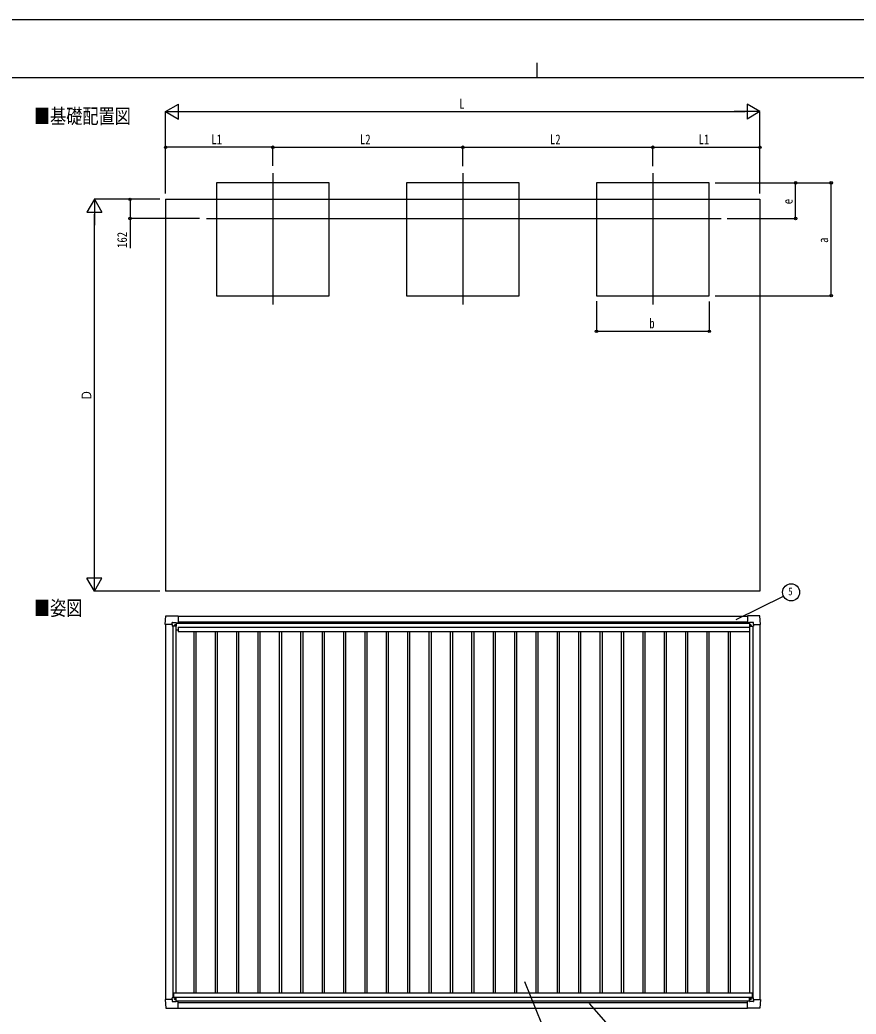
# Model space of a CAD drawing. Units: millimetres, scale not verified. Extents: x -10512 to 10512, y -7425 to 7425.
# Drawn here: x -4366 to 2675, y -948 to 7425 of the extents above; entities that cross this region are included whole.
import ezdxf
from ezdxf.enums import TextEntityAlignment as Align

# ---------------------------------------------------------------- set-up
doc = ezdxf.new("R2010")
doc.units = ezdxf.units.MM
doc.header["$LTSCALE"] = 30
for name, color, linetype in [('0-2_USER1', 3, 'Continuous'), ('0-3_YKK_12', 2, 'Continuous'), ('0-4_YKK_13', 4, 'Continuous'), ('0-5_YKK_A1', 4, 'Continuous'), ('0-6_YKK_D', 6, 'Continuous'), ('0-7_YKK_ZWAK', 7, 'Continuous')]:
    doc.layers.add(name, color=color, linetype=linetype)
doc.styles.add('ＭＳ ゴシック', font='')
doc.styles.get('ＭＳ ゴシック').set_extended_font_data('MS Gothic')

msp = doc.modelspace()

# ---------------------------------------------------------------- linework, layer by layer
at = {"layer": '0-3_YKK_12'}
for p, q in [((-2236.64, 6133.61), (-2236.64, 5026.95)), ((-636.64, 6133.61), (-636.64, 5026.95)), ((963.36, 6133.61), (963.36, 5026.95)), ((-2795.31, 5752.34), (1537.6, 5752.34))]:
    msp.add_line(p, q, dxfattribs=at)
at = {"layer": '0-4_YKK_13'}
for p, q in [((-3083.36, 2332.45), (-3083.36, 2348.89)), ((-3082.36, 2349.89), (-3052.45, 2349.89)), ((-3051.74, 2349.6), (-3050.74, 2348.59)), ((-3050.74, 2348.59), (-3050.74, 2318.95)), ((-3050.74, 2346.8), (-3035.95, 2346.8)), ((-3035.92, 2346.8), (-3035.2, 2346.84)), ((-3035.59, 2405.8), (-3034.74, 2404.95)), ((-3034.74, 2404.95), (-3034.74, 2347.35)), ((-3034.74, 2347.35), (-3034.74, 2347.33)), ((1762.31, 2405.8), (1761.46, 2404.95)), ((1761.46, 2404.95), (1761.46, 2347.35)), ((1761.46, 2347.35), (1761.46, 2347.33)), ((1762.64, 2346.8), (1761.92, 2346.84)), ((1777.46, 2346.8), (1762.67, 2346.8)), ((1778.46, 2349.6), (1777.46, 2348.59)), ((1777.46, 2348.59), (1777.46, 2318.95)), ((1809.08, 2349.89), (1779.17, 2349.89)), ((1810.08, 2332.45), (1810.08, 2348.89)), ((-3141.73, 2332.45), (-3142.56, 2333.28)), ((-3083.36, 2332.45), (-3141.73, 2332.45)), ((-3083.36, 2332.45), (-3083.36, 2319.45)), ((-3057.76, 2326.91), (-3057.76, 2325.95)), ((1784.48, 2326.91), (1784.48, 2325.95)), ((1810.08, 2332.45), (1810.08, 2319.45)), ((1810.08, 2332.45), (1868.46, 2332.45)), ((1868.46, 2332.45), (1869.28, 2333.28)), ((-3141.73, -824.94), (-3142.56, -825.77)), ((-3083.36, -824.94), (-3141.73, -824.94)), ((-3083.36, -824.94), (-3083.36, -811.94)), ((-3083.36, -824.94), (-3083.36, -841.38)), ((-3057.76, -819.4), (-3057.76, -818.44)), ((-3050.74, -841.08), (-3050.74, -811.44)), ((1777.48, -841.19), (1777.48, -811.55)), ((1784.5, -819.51), (1784.5, -818.55)), ((1810.1, -825.05), (1810.1, -812.05)), ((1810.1, -825.05), (1868.47, -825.05)), ((1810.1, -825.05), (1810.1, -841.49)), ((1868.47, -825.05), (1869.3, -825.88)), ((-3082.36, -842.38), (-3052.45, -842.38)), ((-3051.74, -842.08), (-3050.74, -841.08)), ((-3050.74, -839.28), (-3035.95, -839.28)), ((-3035.92, -839.29), (-3035.2, -839.33)), ((-3035.59, -898.29), (-3034.74, -897.44)), ((-3034.74, -839.84), (-3034.74, -839.82)), ((-3034.74, -897.44), (-3034.74, -839.84)), ((1761.48, -839.95), (1761.48, -839.93)), ((1761.48, -897.55), (1761.48, -839.95)), ((1762.33, -898.4), (1761.48, -897.55)), ((1762.65, -839.4), (1761.93, -839.44)), ((1777.48, -839.4), (1762.68, -839.4)), ((1778.48, -842.19), (1777.48, -841.19)), ((1809.1, -842.49), (1779.18, -842.49))]:
    msp.add_line(p, q, dxfattribs=at)
for points in [[(-3142.56, 2333.28), (-3142.68, 2333.39), (-3138.27, 2405.48)], [(-3137.77, 2405.95), (-3035.74, 2405.95), (-3035.59, 2405.8)], [(1864.49, 2405.95), (1762.46, 2405.95), (1762.31, 2405.8)], [(1869.28, 2333.28), (1869.4, 2333.39), (1864.99, 2405.48)], [(-3051.24, 2318.45), (-3080.8, 2318.45), (-3082.36, 2318.45), (-3083.36, 2319.45)], [(-3059.68, 2327.87), (-3060.64, 2327.87), (-3060.64, 2328.83), (-3059.68, 2328.83)], [(-3058.72, 2329.79), (-3058.72, 2330.75), (-3057.76, 2330.75), (-3057.76, 2329.79)], [(-3057.76, 2325.95), (-3058.72, 2325.95), (-3058.72, 2326.91)], [(-3056.8, 2328.83), (-3055.84, 2328.83), (-3055.84, 2327.87), (-3056.8, 2327.87)], [(1777.96, 2318.45), (1807.52, 2318.45), (1809.08, 2318.45), (1810.08, 2319.45)], [(1783.52, 2328.83), (1782.56, 2328.83), (1782.56, 2327.87), (1783.52, 2327.87)], [(1785.44, 2329.79), (1785.44, 2330.75), (1784.48, 2330.75), (1784.48, 2329.79)], [(1784.48, 2325.95), (1785.44, 2325.95), (1785.44, 2326.91)], [(1786.4, 2327.87), (1787.36, 2327.87), (1787.36, 2328.83), (1786.4, 2328.83)], [(-3142.56, -825.77), (-3142.68, -825.88), (-3138.27, -897.97)], [(-3051.24, -810.94), (-3080.8, -810.94), (-3082.36, -810.94), (-3083.36, -811.94)], [(-3059.68, -820.36), (-3060.64, -820.36), (-3060.64, -821.32), (-3059.68, -821.32)], [(-3057.76, -818.44), (-3058.72, -818.44), (-3058.72, -819.4)], [(-3058.72, -822.28), (-3058.72, -823.24), (-3057.76, -823.24), (-3057.76, -822.28)], [(-3056.8, -821.32), (-3055.84, -821.32), (-3055.84, -820.36), (-3056.8, -820.36)], [(1777.98, -811.05), (1807.54, -811.05), (1809.1, -811.05), (1810.1, -812.05)], [(1783.54, -821.43), (1782.58, -821.43), (1782.58, -820.47), (1783.54, -820.47)], [(1784.5, -818.55), (1785.46, -818.55), (1785.46, -819.51)], [(1785.46, -822.39), (1785.46, -823.35), (1784.5, -823.35), (1784.5, -822.39)], [(1786.42, -820.47), (1787.38, -820.47), (1787.38, -821.43), (1786.42, -821.43)], [(1869.3, -825.88), (1869.41, -825.99), (1865.01, -898.08)], [(-3137.77, -898.44), (-3035.74, -898.44), (-3035.59, -898.29)], [(1864.51, -898.55), (1762.48, -898.55), (1762.33, -898.4)]]:
    msp.add_lwpolyline(points, dxfattribs=at)
for centre in [(-3058.24, 2328.35), (1784.96, 2328.35), (-3058.24, -820.84), (1784.98, -820.95)]:
    msp.add_circle(centre, 5.3, dxfattribs=at)
for centre, radius, start, end in [((-3137.77, 2405.45), 0.5, 90, 176.5), ((-3035.95, 2347.3), 0.5, 270, 273.5), ((1762.67, 2347.3), 0.5, 266.5, 270), ((1864.49, 2405.45), 0.5, 3.5, 90), ((-3059.68, 2329.79), 0.96, 270, 0), ((-3059.68, 2326.91), 0.96, 0, 90), ((-3056.8, 2329.79), 0.96, 180, 270), ((-3056.8, 2326.91), 0.96, 90, 180), ((-3051.24, 2318.95), 0.5, 270, 315), ((-3051.24, 2318.95), 0.5, 315, 0), ((1777.96, 2318.95), 0.5, 180, 225), ((1777.96, 2318.95), 0.5, 225, 270), ((1783.52, 2329.79), 0.96, 270, 0), ((1783.52, 2326.91), 0.96, 0, 90), ((1786.4, 2329.79), 0.96, 180, 270), ((1786.4, 2326.91), 0.96, 90, 180), ((-3059.68, -819.4), 0.96, 270, 0), ((-3059.68, -822.28), 0.96, 0, 90), ((-3056.8, -819.4), 0.96, 180, 270), ((-3056.8, -822.28), 0.96, 90, 180), ((-3051.24, -811.44), 0.5, 45, 90), ((-3051.24, -811.44), 0.5, 0, 45), ((1777.98, -811.55), 0.5, 135, 180), ((1777.98, -811.55), 0.5, 90, 135), ((1783.54, -819.51), 0.96, 270, 0), ((1783.54, -822.39), 0.96, 0, 90), ((1786.42, -819.51), 0.96, 180, 270), ((1786.42, -822.39), 0.96, 90, 180), ((-3137.77, -897.94), 0.5, 183.5, 270), ((-3035.95, -839.78), 0.5, 86.5, 90), ((1762.68, -839.9), 0.5, 90, 93.5), ((1864.51, -898.05), 0.5, 270, 356.5)]:
    msp.add_arc(centre, radius, start, end, dxfattribs=at)
for centre, major_axis, ratio, start_param, end_param in [((-3082.36, 2348.89), (-0.71, 0.71), 0.99628, 5.4996506, 7.06672), ((-3052.45, 2348.89), (0, 1), 0.998135, 5.4977871, 6.2831853), ((-3035.24, 2347.34), (0.368, -0.347), 0.974973, 5.4546059, 7.0254022), ((1761.96, 2347.34), (-0.368, -0.347), 0.974973, 5.5409684, 7.1117647), ((1779.17, 2348.89), (0, 1), 0.998135, 6.2831853, 7.0685835), ((1809.08, 2348.89), (0.71, 0.71), 0.99628, 5.4996506, 7.06672), ((-3082.36, -841.37), (-0.71, -0.71), 0.99628, 5.4996506, 7.06672), ((-3052.45, -841.37), (0, -1), 0.998135, 6.2831853, 7.0685835), ((-3035.24, -839.83), (0.368, 0.347), 0.974973, 5.5409684, 7.1117647), ((1761.98, -839.94), (-0.368, 0.347), 0.974973, 5.4546059, 7.0254022), ((1779.18, -841.49), (0, -1), 0.998135, 5.4977871, 6.2831853), ((1809.1, -841.49), (0.71, -0.71), 0.99628, 5.4996506, 7.06672)]:
    msp.add_ellipse(centre, major_axis=major_axis, ratio=ratio, start_param=start_param, end_param=end_param, dxfattribs=at)
at = {"layer": '0-5_YKK_A1'}
for p, q in [((-3138.74, 5914.15), (1865.46, 5914.15)), ((-3138.74, 5914.15), (-3138.74, 2614.15)), ((1865.46, 5914.15), (1865.46, 2614.15)), ((1865.46, 2614.15), (-3138.74, 2614.15)), ((-3050.74, 2345.43), (1777.46, 2345.43)), ((-3034.74, 2402.82), (1761.46, 2402.82)), ((-3034.74, 2356.77), (1761.46, 2356.77)), ((-3138.74, 2332.45), (-3138.74, -824.94)), ((-3078.74, 2318.45), (-3078.74, -810.94)), ((-3051.74, 2318.45), (-3051.74, -769.27)), ((-3051.74, 2287.82), (-3032.74, 2287.82)), ((-3050.74, 2343.64), (1777.46, 2343.64)), ((-3032.74, 2310.11), (1776.26, 2310.11)), ((-3032.74, 2310.11), (-3032.74, 2275.25)), ((-3032.74, 2275.25), (1776.26, 2275.25)), ((-2902.33, 2275.25), (-2902.33, -769.27)), ((-2884.54, 2275.25), (-2884.54, -769.27)), ((-2722.33, 2275.25), (-2722.33, -769.27)), ((-2704.54, 2275.25), (-2704.54, -769.27)), ((-2542.33, 2275.25), (-2542.33, -769.27)), ((-2524.54, 2275.25), (-2524.54, -769.27)), ((-2362.33, 2275.25), (-2362.33, -769.27)), ((-2344.54, 2275.25), (-2344.54, -769.27)), ((-2182.33, 2275.25), (-2182.33, -769.27)), ((-2164.54, 2275.25), (-2164.54, -769.27)), ((-2002.33, 2275.25), (-2002.33, -769.27)), ((-1984.54, 2275.25), (-1984.54, -769.27)), ((-1822.33, 2275.25), (-1822.33, -769.27)), ((-1804.54, 2275.25), (-1804.54, -769.27)), ((-1642.33, 2275.25), (-1642.33, -769.27)), ((-1624.54, 2275.25), (-1624.54, -769.27)), ((-1462.33, 2275.25), (-1462.33, -769.27)), ((-1444.54, 2275.25), (-1444.54, -769.27)), ((-1282.33, 2275.25), (-1282.33, -769.27)), ((-1264.54, 2275.25), (-1264.54, -769.27)), ((-1102.33, 2275.25), (-1102.33, -769.27)), ((-1084.54, 2275.25), (-1084.54, -769.27)), ((-922.33, 2275.25), (-922.33, -769.27)), ((-904.54, 2275.25), (-904.54, -769.27)), ((-742.33, 2275.25), (-742.33, -769.27)), ((-724.54, 2275.25), (-724.54, -769.27)), ((-562.33, 2275.25), (-562.33, -769.27)), ((-544.54, 2275.25), (-544.54, -769.27)), ((-382.33, 2275.25), (-382.33, -769.27)), ((-364.54, 2275.25), (-364.54, -769.27)), ((-202.33, 2275.25), (-202.33, -769.27)), ((-184.54, 2275.25), (-184.54, -769.27)), ((-22.33, 2275.25), (-22.33, -769.27)), ((-4.54, 2275.25), (-4.54, -769.27)), ((157.67, 2275.25), (157.67, -769.27)), ((175.46, 2275.25), (175.46, -769.27)), ((337.67, 2275.25), (337.67, -769.27)), ((355.46, 2275.25), (355.46, -769.27)), ((517.67, 2275.25), (517.67, -769.27)), ((535.46, 2275.25), (535.46, -769.27)), ((697.67, 2275.25), (697.67, -769.27)), ((715.46, 2275.25), (715.46, -769.27)), ((877.67, 2275.25), (877.67, -769.27)), ((895.46, 2275.25), (895.46, -769.27)), ((1057.67, 2275.25), (1057.67, -769.27)), ((1075.46, 2275.25), (1075.46, -769.27)), ((1237.67, 2275.25), (1237.67, -769.27)), ((1255.46, 2275.25), (1255.46, -769.27)), ((1417.67, 2275.25), (1417.67, -769.27)), ((1435.46, 2275.25), (1435.46, -769.27)), ((1597.67, 2275.25), (1597.67, -769.27)), ((1615.46, 2275.25), (1615.46, -769.27)), ((1776.26, 2310.11), (1776.26, 2275.25)), ((1776.26, 2287.82), (1778.46, 2287.82)), ((1778.46, 2318.45), (1778.46, -769.27)), ((1805.46, 2318.45), (1805.46, -811.05)), ((1865.46, 2332.45), (1865.48, -825.05)), ((-3071.64, -769.27), (1798.36, -769.27)), ((-3071.64, -769.27), (-3071.64, -810.94)), ((-3071.64, -803.95), (1798.36, -803.95)), ((-3050.74, -836.09), (1777.48, -836.09)), ((1798.36, -769.27), (1798.36, -811.05)), ((-3034.74, -848.84), (1761.48, -848.84)), ((-3034.74, -897.18), (1761.48, -897.18))]:
    msp.add_line(p, q, dxfattribs=at)
for points in [[(-2711.44, 5102.34), (-1761.44, 5102.34), (-1761.44, 6052.34), (-2711.44, 6052.34)], [(-1111.44, 5102.34), (-161.44, 5102.34), (-161.44, 6052.34), (-1111.44, 6052.34)], [(488.56, 5102.34), (1438.56, 5102.34), (1438.56, 6052.34), (488.56, 6052.34)]]:
    msp.add_lwpolyline(points, close=True, dxfattribs=at)
at = {"layer": '0-6_YKK_D'}
for p, q in [((-3138.74, 6652.34), (-3030.49, 6714.84)), ((-3030.49, 6589.84), (-3030.49, 6714.84)), ((1865.46, 6652.34), (1757.21, 6714.84)), ((1757.21, 6714.84), (1757.21, 6589.84)), ((-3138.74, 5964.15), (-3138.74, 6653.34)), ((-3138.74, 6652.34), (-3030.49, 6589.84)), ((-3138.74, 6652.34), (-2922.23, 6652.34)), ((-3013.74, 6652.34), (1740.46, 6652.34)), ((1865.46, 6652.34), (1648.96, 6652.34)), ((1865.46, 6652.34), (1757.21, 6589.84)), ((1865.46, 5964.15), (1865.46, 6653.34)), ((-3138.74, 5965.15), (-3138.74, 6353.34)), ((-2236.64, 6352.34), (-3138.74, 6352.34)), ((-2236.64, 6195.72), (-2236.64, 6353.34)), ((-2236.64, 6195.72), (-2236.64, 6353.34)), ((-2236.64, 6352.34), (-636.64, 6352.34)), ((-636.64, 6193.88), (-636.64, 6353.34)), ((-636.64, 6195.72), (-636.64, 6353.34)), ((-636.64, 6352.34), (963.36, 6352.34)), ((963.36, 6193.88), (963.36, 6353.34)), ((963.36, 6193.88), (963.36, 6353.34)), ((963.36, 6352.34), (1865.46, 6352.34)), ((1865.46, 5964.15), (1865.46, 6353.34)), ((1488.56, 6052.34), (2166.46, 6052.34)), ((1488.56, 6052.34), (2466.46, 6052.34)), ((2165.46, 5752.34), (2165.46, 6052.34)), ((2465.46, 5102.34), (2465.46, 6052.34)), ((-3738.74, 5914.15), (-3801.24, 5805.9)), ((-3188.74, 5914.15), (-3739.74, 5914.15)), ((-3738.74, 5914.15), (-3676.24, 5805.9)), ((-3738.74, 5914.15), (-3738.74, 5697.65)), ((-3188.74, 5914.15), (-3439.74, 5914.15)), ((-3801.24, 5805.9), (-3676.24, 5805.9)), ((-3738.74, 2739.15), (-3738.74, 5789.15)), ((-2853.95, 5752.34), (-3439.74, 5752.34)), ((1588.6, 5752.34), (2166.46, 5752.34)), ((488.56, 5055.26), (488.56, 4801.34)), ((1438.56, 5053.33), (1438.56, 4801.34)), ((1488.56, 5102.34), (2466.46, 5102.34)), ((488.56, 4802.34), (1438.56, 4802.34)), ((-3738.74, 2614.15), (-3738.74, 2830.66)), ((-3738.74, 2614.15), (-3801.24, 2722.41)), ((-3676.24, 2722.41), (-3801.24, 2722.41)), ((-3738.74, 2614.15), (-3676.24, 2722.41)), ((-3188.74, 2614.15), (-3739.74, 2614.15)), ((1663.53, 2374.66), (2062.97, 2572.39)), ((-117.35, -672.67), (26.53, -1026.52)), ((425.96, -858.85), (568.06, -1019.46))]:
    msp.add_line(p, q, dxfattribs=at)
msp.add_lwpolyline([(-3438.74, 5914.15), (-3438.74, 5752.34), (-3438.74, 5503.84)], dxfattribs=at)
for centre, radius in [((-3138.74, 6352.34), 10.62), ((-2236.64, 6352.34), 10.62), ((-2236.64, 6352.34), 10.62), ((-636.64, 6352.34), 10.62), ((-636.64, 6352.34), 10.62), ((963.36, 6352.34), 10.62), ((963.36, 6352.34), 10.62), ((1865.46, 6352.34), 10.62), ((2165.46, 6052.34), 10.62), ((2465.46, 6052.34), 10.62), ((-3438.74, 5914.15), 10.62), ((-3438.74, 5752.34), 10.62), ((2165.46, 5752.34), 10.62), ((2465.46, 5102.34), 10.62), ((488.56, 4802.34), 10.62), ((1438.56, 4802.34), 10.62), ((2127.49, 2604.33), 72)]:
    msp.add_circle(centre, radius, dxfattribs=at)
at = {"layer": '0-7_YKK_ZWAK'}
for p, q in [((-12.45, 7062.5), (-12.45, 6937.5)), ((9737.55, 6937.5), (-9762.45, 6937.5))]:
    msp.add_line(p, q, dxfattribs=at)
msp.add_lwpolyline([(-10512.5, -7425), (10512.5, -7425), (10512.5, 7425), (-10512.5, 7425)], close=True, dxfattribs=at)

# ---------------------------------------------------------------- texts
at = {"layer": '0-2_USER1', "style": 'ＭＳ ゴシック', "width": 0.8}
for s, p in [('■基礎配置図', (-4247.85, 6514.73)), ('■姿図', (-4247.85, 2371.83))]:
    msp.add_text(s, height=124.6, dxfattribs=at).set_placement(p, align=Align.BOTTOM_LEFT)
at = {"layer": '0-6_YKK_D', "style": 'ＭＳ ゴシック', "width": 0.8}
for s, height, p in [('L', 82.48, (-666.64, 6653.34)), ('L1', 82.48, (-2753.69, 6353.34)), ('L2', 82.48, (-1502.64, 6353.34)), ('L2', 82.48, (97.36, 6353.34)), ('L1', 82.48, (1348.41, 6353.34)), ('b', 82.48, (933.56, 4803.34)), ('5', 65.98, (2103.49, 2559.33))]:
    msp.add_text(s, height=height, dxfattribs=at).set_placement(p, align=Align.BOTTOM_LEFT)
for s, p in [('e', (2164.46, 5872.34)), ('162', (-3439.74, 5504.84)), ('a', (2463.8, 5547.34)), ('Ｄ', (-3739.74, 4219.15))]:
    msp.add_text(s, height=82.48, rotation=90, dxfattribs=at).set_placement(p, align=Align.BOTTOM_LEFT)

doc.saveas('drawing.dxf')
